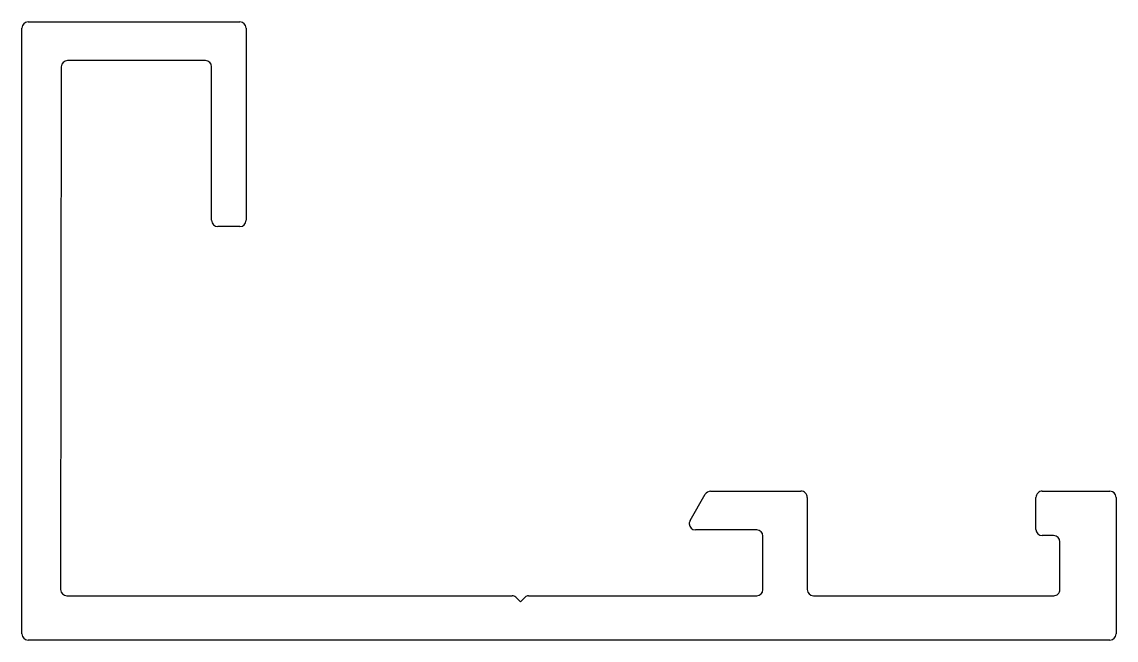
# Model space of a CAD drawing. Extents: x -20.2 to 24.2, y 3.6 to 28.7.
import ezdxf

# ---------------------------------------------------------------- set-up
doc = ezdxf.new("R2010")
doc.units = 0
doc.layers.get('0').update_dxf_attribs({"linetype": 'CONTINUOUS'})

msp = doc.modelspace()

# ---------------------------------------------------------------- linework, layer by layer
for p, q in [((-20.227, 3.843), (-20.227, 28.437)), ((-19.977, 28.687), (-11.382, 28.687)), ((-11.132, 28.437), (-11.132, 20.632)), ((-12.782, 27.117), (-18.377, 27.117)), ((-18.627, 26.867), (-18.657, 5.643)), ((-12.532, 20.632), (-12.532, 26.867)), ((-11.382, 20.382), (-12.282, 20.382)), ((6.875, 8.443), (7.492, 9.511)), ((7.712, 9.638), (11.375, 9.638)), ((11.629, 9.384), (11.629, 5.643)), ((20.909, 8.088), (20.909, 9.384)), ((21.163, 9.638), (23.909, 9.638)), ((24.159, 9.388), (24.159, 3.843)), ((9.579, 8.068), (7.092, 8.068)), ((9.829, 5.643), (9.829, 7.818)), ((21.625, 7.838), (21.159, 7.838)), ((21.879, 5.643), (21.879, 7.584)), ((-18.407, 5.393), (-0.339, 5.393)), ((-0.195, 5.333), (-0.005, 5.143)), ((-0.005, 5.143), (0.186, 5.333)), ((0.329, 5.393), (9.579, 5.393)), ((11.879, 5.393), (21.629, 5.393)), ((23.909, 3.593), (-19.977, 3.593))]:
    msp.add_line(p, q)
for centre, radius, start, end in [((-19.977, 28.437), 0.25, 90, 180), ((-11.382, 28.437), 0.25, 360, 90), ((-18.377, 26.867), 0.25, 90, 180), ((-12.782, 26.867), 0.25, 360, 90), ((-12.282, 20.632), 0.25, 180, 270), ((-11.382, 20.632), 0.25, 270, 0), ((7.712, 9.384), 0.254, 90, 150), ((11.375, 9.384), 0.254, 360, 90.0001), ((21.163, 9.384), 0.254, 89.9999, 180), ((23.909, 9.388), 0.25, 360, 90), ((7.092, 8.318), 0.25, 150, 180), ((7.092, 8.318), 0.25, 180, 269.9999), ((9.579, 7.818), 0.25, 360, 90), ((21.159, 8.088), 0.25, 180, 270), ((21.625, 7.584), 0.254, 360, 90), ((-18.407, 5.643), 0.25, 180, 270), ((-0.339, 5.189), 0.203, 45, 90), ((0.329, 5.189), 0.203, 90, 135), ((9.579, 5.643), 0.25, 270, 0), ((11.879, 5.643), 0.25, 180, 270), ((21.629, 5.643), 0.25, 270, 0.0001), ((-19.977, 3.843), 0.25, 180, 270), ((23.909, 3.843), 0.25, 270, 0)]:
    msp.add_arc(centre, radius, start, end)

doc.saveas('drawing.dxf')
